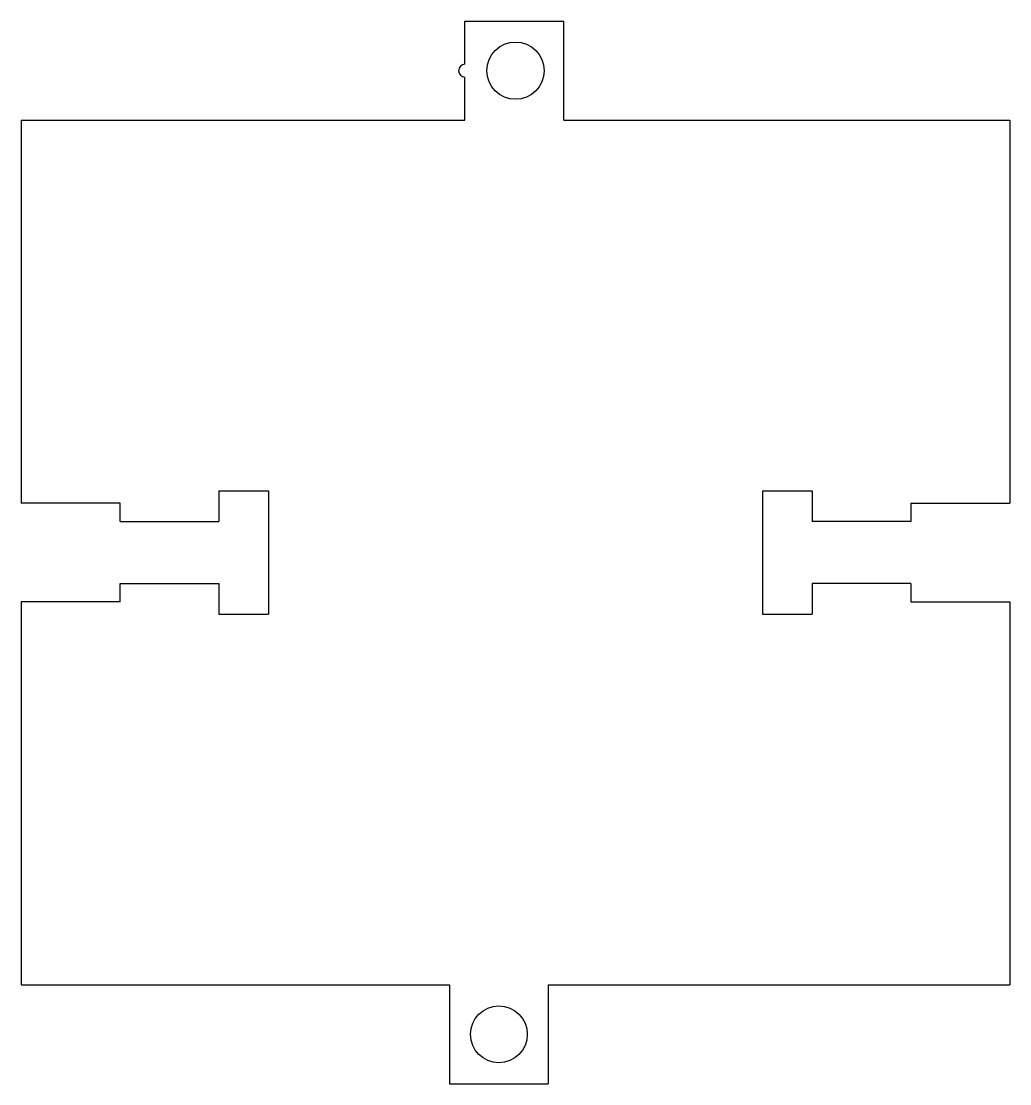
# Model space of a CAD drawing. Extents: x -1 to 1, y -1.07 to 1.07.
import ezdxf

# ---------------------------------------------------------------- set-up
doc = ezdxf.new("R2010")
doc.units = 0
doc.header["$MEASUREMENT"] = 0
doc.layers.add('VISIBLE', color=7, linetype='CONTINUOUS')

msp = doc.modelspace()

# ---------------------------------------------------------------- linework, layer by layer
at = {"layer": 'VISIBLE'}
for p, q in [((-0.1022, 1.075), (0.0978, 1.075)), ((-0.1022, 0.9879), (-0.1022, 1.075)), ((0.0978, 0.875), (0.0978, 1.075)), ((-0.1022, 0.875), (-0.1022, 0.9621)), ((-1, 0.875), (-0.1022, 0.875)), ((-1, 0.875), (-1, 0.1)), ((0.0978, 0.875), (1, 0.875)), ((1, 0.875), (1, 0.1)), ((-0.6, 0.125), (-0.6, 0.0625)), ((-0.6, 0.125), (-0.5, 0.125)), ((-0.5, 0.125), (-0.5, -0.125)), ((0.5, 0.125), (0.5, -0.125)), ((0.5, 0.125), (0.6, 0.125)), ((0.6, 0.125), (0.6, 0.0625)), ((-0.8, 0.1), (-1, 0.1)), ((-0.8, 0.0625), (-0.8, 0.1)), ((0.8, 0.1), (0.8, 0.0625)), ((0.8, 0.1), (1, 0.1)), ((-0.8, 0.0625), (-0.6, 0.0625)), ((0.8, 0.0625), (0.6, 0.0625)), ((-0.8, -0.0625), (-0.6, -0.0625)), ((-0.8, -0.1), (-0.8, -0.0625)), ((-0.6, -0.0625), (-0.6, -0.125)), ((0.8, -0.0625), (0.6, -0.0625)), ((0.6, -0.0625), (0.6, -0.125)), ((0.8, -0.0625), (0.8, -0.1)), ((-0.8, -0.1), (-1, -0.1)), ((-1, -0.1), (-1, -0.875)), ((0.8, -0.1), (1, -0.1)), ((1, -0.1), (1, -0.875)), ((-0.6, -0.125), (-0.5, -0.125)), ((0.5, -0.125), (0.6, -0.125)), ((-1, -0.875), (-0.1336, -0.875)), ((-0.1336, -0.875), (-0.1336, -1.075)), ((0.0664, -0.875), (0.0664, -1.075)), ((0.0664, -0.875), (1, -0.875)), ((-0.1336, -1.075), (0.0664, -1.075))]:
    msp.add_line(p, q, dxfattribs=at)
for centre, radius in [((0, 0.975), 0.058), ((-0.0336, -0.975), 0.0575)]:
    msp.add_circle(centre, radius, dxfattribs=at)
msp.add_arc((-0.1022, 0.975), 0.0129, 90, 270, dxfattribs=at)

doc.saveas('drawing.dxf')
